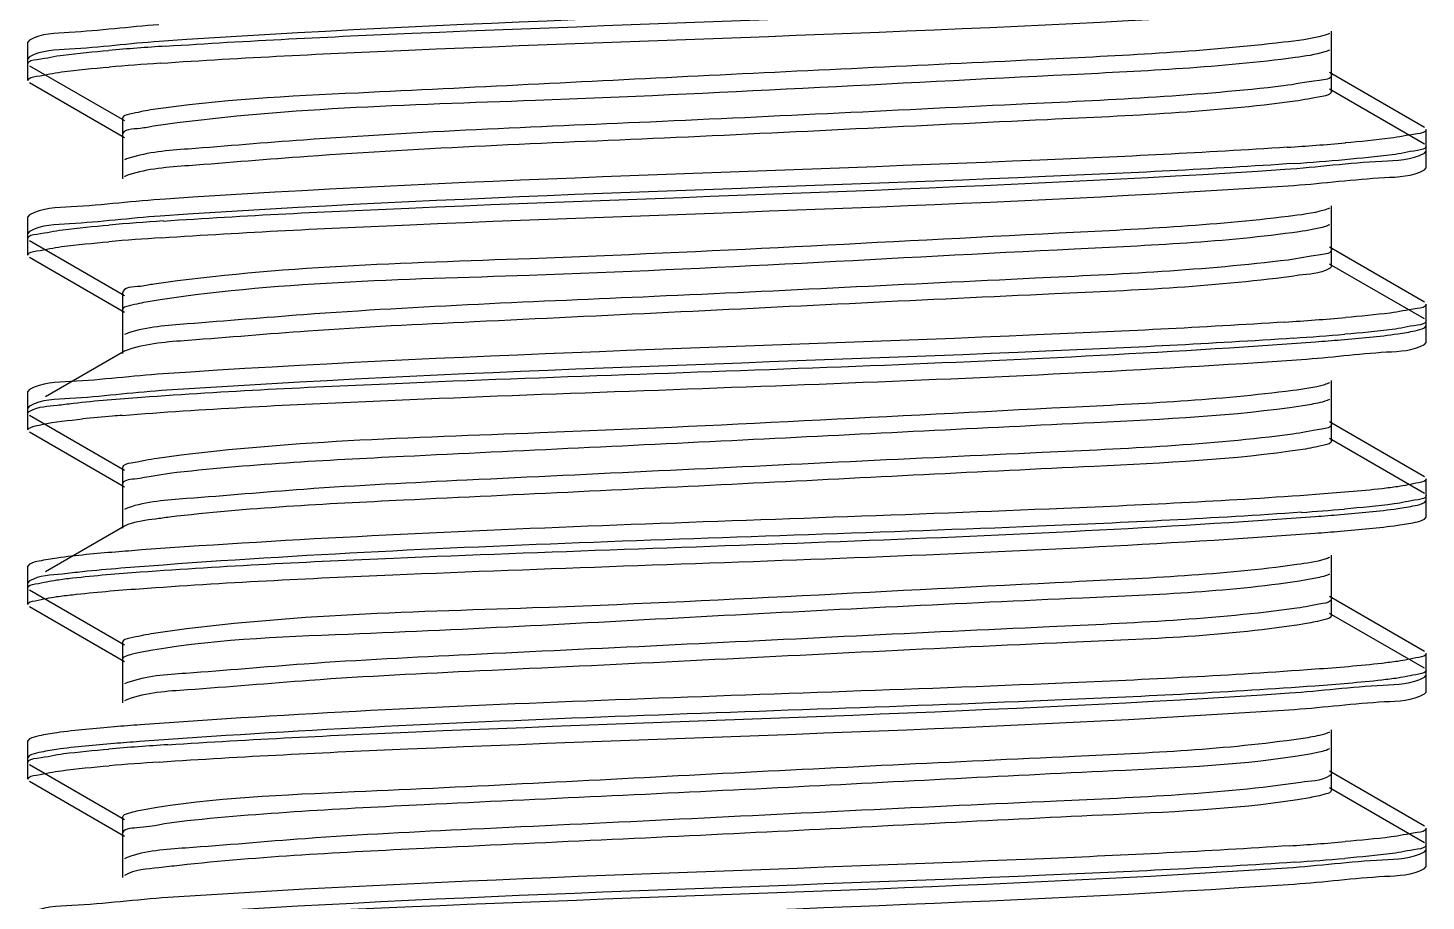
# Model space of a CAD drawing. Extents: x 54907 to 703237, y -798661 to -546661.
# Drawn here: x 370314.5 to 370520.2, y -577310.6 to -577182 of the extents above; entities that cross this region are included whole.
import ezdxf

# ---------------------------------------------------------------- set-up
doc = ezdxf.new("R2010")
doc.units = 0
doc.header["$LTSCALE"] = 1000
doc.header["$MEASUREMENT"] = 0

# ---------------------------------------------------------------- blocks, each defined once
blk = doc.blocks.new('gfhhrryyfd')
at = {"linetype": 'Continuous'}
for p, q in [((3693260.18, -1740883.9), (3693260.01, -1740884.09)), ((3693387.89, -1740887.3), (3693387.89, -1740883.01)), ((3693260.01, -1740886.23), (3693260.01, -1740884.09)), ((3693260.01, -1740886.23), (3693260.01, -1740884.09)), ((3693387.89, -1740888.94), (3693387.89, -1740884.65)), ((3693260.18, -1740885.54), (3693260.01, -1740885.73)), ((3693260.01, -1740887.87), (3693260.01, -1740885.73)), ((3693260.01, -1740887.87), (3693260.01, -1740885.73)), ((3693260.18, -1740886.42), (3693269.48, -1740891.8)), ((3693260.18, -1740888.06), (3693269.48, -1740893.44)), ((3693397.01, -1740892.47), (3693387.71, -1740887.08)), ((3693397.01, -1740894.11), (3693387.71, -1740888.72)), ((3693269.29, -1740891.59), (3693269.29, -1740895.87)), ((3693269.29, -1740893.23), (3693269.29, -1740897.51)), ((3693397.18, -1740894.8), (3693397.18, -1740892.66)), ((3693397.18, -1740894.8), (3693397.18, -1740892.66)), ((3693397.01, -1740894.99), (3693397.18, -1740894.8)), ((3693397.18, -1740896.44), (3693397.18, -1740894.3)), ((3693397.18, -1740896.44), (3693397.18, -1740894.3)), ((3693397.01, -1740896.63), (3693397.18, -1740896.44)), ((3693387.89, -1740904.45), (3693387.89, -1740900.16)), ((3693260.18, -1740901.04), (3693260.01, -1740901.23)), ((3693260.01, -1740903.37), (3693260.01, -1740901.23)), ((3693260.01, -1740903.37), (3693260.01, -1740901.23)), ((3693387.89, -1740906.09), (3693387.89, -1740901.8)), ((3693260.18, -1740902.68), (3693260.01, -1740902.87)), ((3693260.01, -1740905.01), (3693260.01, -1740902.87)), ((3693260.01, -1740905.01), (3693260.01, -1740902.87)), ((3693260.18, -1740903.56), (3693269.48, -1740908.95)), ((3693397.01, -1740909.62), (3693387.71, -1740904.23)), ((3693260.18, -1740905.2), (3693269.48, -1740910.59)), ((3693397.01, -1740911.26), (3693387.71, -1740905.87)), ((3693269.29, -1740908.73), (3693269.29, -1740913.02)), ((3693397.18, -1740911.95), (3693397.18, -1740909.8)), ((3693397.18, -1740911.95), (3693397.18, -1740909.8)), ((3693269.29, -1740910.37), (3693269.29, -1740914.66)), ((3693397.18, -1740913.59), (3693397.18, -1740911.44)), ((3693397.18, -1740913.59), (3693397.18, -1740911.44)), ((3693397.01, -1740912.13), (3693397.18, -1740911.95)), ((3693397.01, -1740913.77), (3693397.18, -1740913.59)), ((3693269.48, -1740914.44), (3693261.74, -1740918.92)), ((3693260.18, -1740918.19), (3693260.01, -1740918.38)), ((3693387.89, -1740921.59), (3693387.89, -1740917.3)), ((3693260.01, -1740920.52), (3693260.01, -1740918.38)), ((3693260.01, -1740920.52), (3693260.01, -1740918.38)), ((3693387.89, -1740923.23), (3693387.89, -1740918.94)), ((3693260.18, -1740919.83), (3693260.01, -1740920.02)), ((3693260.01, -1740922.16), (3693260.01, -1740920.02)), ((3693260.01, -1740922.16), (3693260.01, -1740920.02)), ((3693260.18, -1740920.71), (3693269.48, -1740926.09)), ((3693260.18, -1740922.35), (3693269.48, -1740927.73)), ((3693397.01, -1740926.76), (3693387.71, -1740921.37)), ((3693397.01, -1740928.4), (3693387.71, -1740923.01)), ((3693269.29, -1740925.88), (3693269.29, -1740930.16)), ((3693269.29, -1740927.52), (3693269.29, -1740931.8)), ((3693397.18, -1740929.09), (3693397.18, -1740926.95)), ((3693397.01, -1740929.28), (3693397.18, -1740929.09)), ((3693397.18, -1740930.73), (3693397.18, -1740928.59)), ((3693397.18, -1740930.73), (3693397.18, -1740928.59)), ((3693269.82, -1740929.8), (3693269.48, -1740929.95)), ((3693269.48, -1740931.59), (3693261.74, -1740936.07)), ((3693269.81, -1740931.45), (3693269.48, -1740931.59)), ((3693397.01, -1740930.92), (3693397.18, -1740930.73)), ((3693387.89, -1740938.74), (3693387.89, -1740934.45)), ((3693260.18, -1740935.33), (3693260.01, -1740935.52)), ((3693260.01, -1740937.66), (3693260.01, -1740935.52)), ((3693260.01, -1740937.66), (3693260.01, -1740935.52)), ((3693387.89, -1740940.38), (3693387.89, -1740936.09)), ((3693260.18, -1740936.97), (3693260.01, -1740937.16)), ((3693260.01, -1740939.3), (3693260.01, -1740937.16)), ((3693260.01, -1740939.3), (3693260.01, -1740937.16)), ((3693260.18, -1740937.85), (3693269.48, -1740943.24)), ((3693397.01, -1740943.91), (3693387.71, -1740938.52)), ((3693260.18, -1740939.49), (3693269.48, -1740944.88)), ((3693397.01, -1740945.55), (3693387.71, -1740940.16)), ((3693269.29, -1740943.02), (3693269.29, -1740947.31)), ((3693397.18, -1740946.24), (3693397.18, -1740944.09)), ((3693397.18, -1740946.24), (3693397.18, -1740944.09)), ((3693269.29, -1740944.66), (3693269.29, -1740948.95)), ((3693397.18, -1740947.88), (3693397.18, -1740945.73)), ((3693397.18, -1740947.88), (3693397.18, -1740945.73)), ((3693269.78, -1740946.96), (3693269.48, -1740947.09)), ((3693397.01, -1740946.42), (3693397.18, -1740946.24)), ((3693397.01, -1740948.07), (3693397.18, -1740947.88)), ((3693269.77, -1740948.6), (3693269.48, -1740948.73)), ((3693260.18, -1740952.48), (3693260.01, -1740952.67)), ((3693387.89, -1740955.88), (3693387.89, -1740951.59)), ((3693260.01, -1740954.81), (3693260.01, -1740952.67)), ((3693260.01, -1740954.81), (3693260.01, -1740952.67)), ((3693387.89, -1740957.52), (3693387.89, -1740953.24)), ((3693260.18, -1740954.12), (3693260.01, -1740954.31)), ((3693260.01, -1740956.45), (3693260.01, -1740954.31)), ((3693260.01, -1740956.45), (3693260.01, -1740954.31)), ((3693260.18, -1740955), (3693269.48, -1740960.38)), ((3693260.18, -1740956.64), (3693269.48, -1740962.02)), ((3693397.01, -1740961.05), (3693387.71, -1740955.66)), ((3693397.01, -1740962.69), (3693387.71, -1740957.3)), ((3693269.29, -1740960.17), (3693269.29, -1740964.45)), ((3693269.29, -1740961.81), (3693269.29, -1740966.09)), ((3693397.18, -1740963.38), (3693397.18, -1740961.24)), ((3693397.18, -1740963.38), (3693397.18, -1740961.24)), ((3693397.01, -1740963.57), (3693397.18, -1740963.38)), ((3693397.18, -1740965.02), (3693397.18, -1740962.88)), ((3693397.18, -1740965.02), (3693397.18, -1740962.88)), ((3693269.75, -1740964.12), (3693269.48, -1740964.24)), ((3693397.01, -1740965.21), (3693397.18, -1740965.02))]:
    blk.add_line(p, q, dxfattribs=at)
for centre, radius, start, end in [((3693293.42, -1741188.32), 304.48, 93.7486, 94.8), ((3693292.67, -1741180.45), 294.94, 93.8298, 94.8052), ((3693363.61, -1740588.56), 306.5, 273.7304, 274.8001), ((3693364.52, -1740601.7), 294.96, 273.8316, 274.8033), ((3693293.12, -1741201.57), 300.58, 93.783, 94.8009), ((3693292.83, -1741199.61), 296.97, 93.8102, 94.8059), ((3693363.33, -1740602.17), 310.04, 273.6995, 274.7995), ((3693364.49, -1740618.52), 295.28, 273.8286, 274.8033), ((3693280.94, -1741074.31), 154.02, 94.7007, 95.8096), ((3693287.88, -1741155.67), 235.68, 94.5302, 94.7613), ((3693365.48, -1740648.04), 282.88, 273.9474, 274.8034), ((3693293.73, -1741260.76), 308.36, 93.7148, 94.7991), ((3693292.58, -1741247.94), 293.85, 93.8414, 94.804), ((3693363.91, -1740661), 302.63, 273.7644, 274.8009), ((3693364.58, -1740671.13), 294.11, 273.8394, 274.8035)]:
    blk.add_arc(centre, radius, start, end, dxfattribs=at)
for points, knots in [([(3693384.28, -1740878.85), (3693376.15, -1740879.41), (3693339.03, -1740881.2), (3693301.85, -1740882.05), (3693272.9, -1740884.03)], [0, 0, 0, 0, 0.219125, 1, 1, 1, 1]), ([(3693273.52, -1740884.49), (3693281.58, -1740883.95), (3693318.25, -1740882.19), (3693354.97, -1740881.31), (3693383.55, -1740879.41)], [0, 0, 0, 0, 0.22002, 1, 1, 1, 1]), ([(3693272.97, -1740886.16), (3693281.09, -1740885.61), (3693318.18, -1740883.83), (3693355.31, -1740882.97), (3693384.23, -1740881)], [0, 0, 0, 0, 0.219254, 1, 1, 1, 1]), ([(3693272.86, -1740882.39), (3693269.92, -1740882.59), (3693265.81, -1740883.16), (3693261.32, -1740883.24), (3693260.18, -1740883.9)], [0, 0, 0, 0, 0.690154, 1, 1, 1, 1]), ([(3693272.9, -1740884.03), (3693269.96, -1740884.23), (3693265.83, -1740884.8), (3693261.33, -1740884.88), (3693260.18, -1740885.54)], [0, 0, 0, 0, 0.690224, 1, 1, 1, 1]), ([(3693387.71, -1740883.23), (3693387.53, -1740883.33), (3693386.05, -1740883.79), (3693384.52, -1740883.95), (3693383.2, -1740884.11)], [0, 0, 0, 0, 0.132694, 1, 1, 1, 1]), ([(3693260.01, -1740886.23), (3693260.01, -1740885.9), (3693261.74, -1740885.71), (3693262.61, -1740885.47), (3693263.48, -1740885.36)], [0, 0, 0, 0, 0.270801, 1, 1, 1, 1]), ([(3693383.2, -1740884.11), (3693375.56, -1740885.01), (3693356.39, -1740885.97), (3693326.11, -1740887.38), (3693296.75, -1740888.91), (3693278.77, -1740889.72), (3693272.04, -1740890.75)], [0, 0, 0, 0, 0.207392, 0.516489, 0.816517, 1, 1, 1, 1]), ([(3693387.71, -1740884.87), (3693387.57, -1740884.95), (3693386.46, -1740885.33), (3693385.31, -1740885.47), (3693384.32, -1740885.61)], [0, 0, 0, 0, 0.140538, 1, 1, 1, 1]), ([(3693384.32, -1740885.61), (3693377.02, -1740886.59), (3693352.12, -1740887.73), (3693314.85, -1740889.91), (3693284.73, -1740890.55), (3693272.34, -1740892.35)], [0, 0, 0, 0, 0.197032, 0.665256, 1, 1, 1, 1]), ([(3693260.01, -1740887.87), (3693260.01, -1740887.56), (3693261.65, -1740887.35), (3693262.47, -1740887.13), (3693263.3, -1740887.02)], [0, 0, 0, 0, 0.271622, 1, 1, 1, 1]), ([(3693387.9, -1740887.3), (3693387.9, -1740887.74), (3693385.53, -1740887.92), (3693384.38, -1740888.25), (3693383.2, -1740888.39)], [0, 0, 0, 0, 0.269339, 1, 1, 1, 1]), ([(3693383.2, -1740888.39), (3693374.88, -1740889.37), (3693354.13, -1740890.33), (3693322.1, -1740891.96), (3693294.55, -1740893.02), (3693277.58, -1740894.46), (3693271.79, -1740894.88), (3693269.92, -1740895.48)], [0, 0, 0, 0, 0.22136, 0.548301, 0.848284, 0.948292, 1, 1, 1, 1]), ([(3693387.89, -1740888.94), (3693387.89, -1740889.28), (3693386.13, -1740889.53), (3693385.22, -1740889.77), (3693384.32, -1740889.89)], [0, 0, 0, 0, 0.273294, 1, 1, 1, 1]), ([(3693272.04, -1740890.75), (3693271.35, -1740890.86), (3693270.62, -1740891.04), (3693269.3, -1740891.32), (3693269.29, -1740891.59)], [0, 0, 0, 0, 0.721639, 1, 1, 1, 1]), ([(3693384.32, -1740889.89), (3693376.27, -1740890.98), (3693355.58, -1740891.86), (3693323.32, -1740893.57), (3693295.15, -1740894.61), (3693277.72, -1740896.1), (3693271.77, -1740896.51), (3693269.88, -1740897.13)], [0, 0, 0, 0, 0.212334, 0.540585, 0.846069, 0.947955, 1, 1, 1, 1]), ([(3693272.34, -1740892.35), (3693271.9, -1740892.41), (3693271.04, -1740892.66), (3693269.29, -1740892.61), (3693269.29, -1740893.23)], [0, 0, 0, 0, 0.421436, 1, 1, 1, 1]), ([(3693397.18, -1740892.66), (3693397.18, -1740892.98), (3693395.44, -1740893.18), (3693394.57, -1740893.42), (3693393.69, -1740893.53)], [0, 0, 0, 0, 0.270722, 1, 1, 1, 1]), ([(3693383.55, -1740894.41), (3693375.47, -1740894.95), (3693338.79, -1740896.7), (3693302.07, -1740897.58), (3693273.52, -1740899.49)], [0, 0, 0, 0, 0.220591, 1, 1, 1, 1]), ([(3693383.33, -1740896.57), (3693386.5, -1740896.36), (3693390.94, -1740895.74), (3693395.78, -1740895.69), (3693397.01, -1740894.99)], [0, 0, 0, 0, 0.691489, 1, 1, 1, 1]), ([(3693397.18, -1740894.3), (3693397.18, -1740894.61), (3693395.53, -1740894.82), (3693394.69, -1740895.04), (3693393.86, -1740895.15)], [0, 0, 0, 0, 0.271511, 1, 1, 1, 1]), ([(3693269.92, -1740895.48), (3693269.84, -1740895.5), (3693269.69, -1740895.55), (3693269.54, -1740895.62), (3693269.48, -1740895.66)], [0, 0, 0, 0, 0.562023, 1, 1, 1, 1]), ([(3693384.23, -1740896), (3693376.11, -1740896.56), (3693339.02, -1740898.34), (3693301.89, -1740899.2), (3693272.97, -1740901.17)], [0, 0, 0, 0, 0.219185, 1, 1, 1, 1]), ([(3693269.88, -1740897.13), (3693269.8, -1740897.15), (3693269.67, -1740897.2), (3693269.54, -1740897.26), (3693269.48, -1740897.3)], [0, 0, 0, 0, 0.558344, 1, 1, 1, 1]), ([(3693273.28, -1740901.65), (3693281.31, -1740901.11), (3693317.99, -1740899.34), (3693354.71, -1740898.45), (3693383.33, -1740896.57)], [0, 0, 0, 0, 0.218984, 1, 1, 1, 1]), ([(3693384.21, -1740898.15), (3693387.17, -1740897.95), (3693391.33, -1740897.37), (3693395.86, -1740897.29), (3693397.01, -1740896.63)], [0, 0, 0, 0, 0.690321, 1, 1, 1, 1]), ([(3693273.1, -1740903.3), (3693281.22, -1740902.75), (3693318.26, -1740900.97), (3693355.34, -1740900.11), (3693384.21, -1740898.15)], [0, 0, 0, 0, 0.21965, 1, 1, 1, 1]), ([(3693273.52, -1740899.49), (3693270.43, -1740899.69), (3693266.1, -1740900.29), (3693261.38, -1740900.35), (3693260.18, -1740901.04)], [0, 0, 0, 0, 0.691053, 1, 1, 1, 1]), ([(3693387.71, -1740900.38), (3693387.55, -1740900.47), (3693386.22, -1740900.9), (3693384.84, -1740901.05), (3693383.66, -1740901.2)], [0, 0, 0, 0, 0.135508, 1, 1, 1, 1]), ([(3693272.97, -1740901.17), (3693270.01, -1740901.37), (3693265.86, -1740901.94), (3693261.33, -1740902.02), (3693260.18, -1740902.68)], [0, 0, 0, 0, 0.690337, 1, 1, 1, 1]), ([(3693383.66, -1740901.2), (3693376.2, -1740902.12), (3693351.36, -1740903.3), (3693314.32, -1740905.41), (3693284.6, -1740906.09), (3693272.41, -1740907.84)], [0, 0, 0, 0, 0.20233, 0.668453, 1, 1, 1, 1]), ([(3693260.01, -1740903.37), (3693260.01, -1740903.05), (3693261.72, -1740902.85), (3693262.57, -1740902.62), (3693263.43, -1740902.51)], [0, 0, 0, 0, 0.271038, 1, 1, 1, 1]), ([(3693384.72, -1740902.7), (3693377.41, -1740903.74), (3693352.16, -1740904.83), (3693314.61, -1740907.16), (3693284.15, -1740907.6), (3693271.81, -1740909.57)], [0, 0, 0, 0, 0.19563, 0.668751, 1, 1, 1, 1]), ([(3693387.71, -1740902.02), (3693387.58, -1740902.09), (3693386.61, -1740902.44), (3693385.58, -1740902.57), (3693384.72, -1740902.7)], [0, 0, 0, 0, 0.144146, 1, 1, 1, 1]), ([(3693260.01, -1740905.01), (3693260.01, -1740904.7), (3693261.65, -1740904.5), (3693262.48, -1740904.27), (3693263.31, -1740904.16)], [0, 0, 0, 0, 0.271539, 1, 1, 1, 1]), ([(3693387.89, -1740904.45), (3693387.9, -1740904.84), (3693385.77, -1740905.06), (3693384.72, -1740905.35), (3693383.66, -1740905.48)], [0, 0, 0, 0, 0.270556, 1, 1, 1, 1]), ([(3693383.66, -1740905.48), (3693375.42, -1740906.5), (3693354.64, -1740907.44), (3693322.46, -1740909.1), (3693294.64, -1740910.15), (3693277.54, -1740911.63), (3693271.71, -1740912.03), (3693269.87, -1740912.64)], [0, 0, 0, 0, 0.21834, 0.54638, 0.848471, 0.948812, 1, 1, 1, 1]), ([(3693384.72, -1740906.98), (3693376.78, -1740908.11), (3693356.1, -1740908.97), (3693329.13, -1740910.35), (3693304.72, -1740911.5), (3693288.97, -1740912.26), (3693277.71, -1740913.26), (3693271.72, -1740913.65), (3693269.84, -1740914.29)], [0, 0, 0, 0, 0.208967, 0.538107, 0.703891, 0.84582, 0.948226, 1, 1, 1, 1]), ([(3693387.89, -1740906.09), (3693387.89, -1740906.19), (3693386.77, -1740906.91), (3693385.72, -1740906.84), (3693384.72, -1740906.98)], [0, 0, 0, 0, 0.089983, 1, 1, 1, 1]), ([(3693272.41, -1740907.84), (3693271.96, -1740907.91), (3693271.08, -1740908.16), (3693269.3, -1740908.1), (3693269.29, -1740908.73)], [0, 0, 0, 0, 0.421799, 1, 1, 1, 1]), ([(3693271.81, -1740909.57), (3693271.18, -1740909.68), (3693270.5, -1740909.84), (3693269.29, -1740910.12), (3693269.29, -1740910.37)], [0, 0, 0, 0, 0.719897, 1, 1, 1, 1]), ([(3693397.18, -1740909.8), (3693397.18, -1740910.13), (3693395.42, -1740910.33), (3693394.54, -1740910.57), (3693393.66, -1740910.68)], [0, 0, 0, 0, 0.270552, 1, 1, 1, 1]), ([(3693397.18, -1740911.44), (3693397.18, -1740911.76), (3693395.53, -1740911.96), (3693394.69, -1740912.19), (3693393.86, -1740912.3)], [0, 0, 0, 0, 0.271487, 1, 1, 1, 1]), ([(3693269.87, -1740912.64), (3693269.79, -1740912.66), (3693269.66, -1740912.71), (3693269.54, -1740912.77), (3693269.48, -1740912.8)], [0, 0, 0, 0, 0.556917, 1, 1, 1, 1]), ([(3693383.33, -1740911.57), (3693375.21, -1740912.1), (3693338.53, -1740913.86), (3693301.8, -1740914.73), (3693273.28, -1740916.65)], [0, 0, 0, 0, 0.221599, 1, 1, 1, 1]), ([(3693386.34, -1740913.5), (3693387.17, -1740913.44), (3693389.87, -1740913.23), (3693392.56, -1740912.99), (3693394.41, -1740912.72)], [0, 0, 0, 0, 0.307531, 1, 1, 1, 1]), ([(3693394.41, -1740912.72), (3693394.98, -1740912.64), (3693395.85, -1740912.49), (3693396.74, -1740912.29), (3693397.01, -1740912.13)], [0, 0, 0, 0, 0.642799, 1, 1, 1, 1]), ([(3693271.15, -1740918.94), (3693279.44, -1740918.34), (3693317.84, -1740916.47), (3693356.3, -1740915.72), (3693386.34, -1740913.5)], [0, 0, 0, 0, 0.216246, 1, 1, 1, 1]), ([(3693384.21, -1740913.15), (3693376.1, -1740913.7), (3693339.07, -1740915.48), (3693301.99, -1740916.35), (3693273.1, -1740918.3)], [0, 0, 0, 0, 0.219069, 1, 1, 1, 1]), ([(3693384.95, -1740915.24), (3693387.74, -1740915.05), (3693391.66, -1740914.5), (3693395.92, -1740914.4), (3693397.01, -1740913.77)], [0, 0, 0, 0, 0.689207, 1, 1, 1, 1]), ([(3693269.27, -1740920.73), (3693277.22, -1740920.09), (3693315.79, -1740918.19), (3693354.4, -1740917.37), (3693384.95, -1740915.24)], [0, 0, 0, 0, 0.20676, 1, 1, 1, 1]), ([(3693269.84, -1740914.29), (3693269.77, -1740914.31), (3693269.65, -1740914.36), (3693269.53, -1740914.41), (3693269.48, -1740914.44)], [0, 0, 0, 0, 0.55453, 1, 1, 1, 1]), ([(3693273.28, -1740916.65), (3693270.25, -1740916.85), (3693266, -1740917.44), (3693261.36, -1740917.51), (3693260.18, -1740918.19)], [0, 0, 0, 0, 0.69074, 1, 1, 1, 1]), ([(3693273.1, -1740918.3), (3693270.11, -1740918.51), (3693265.91, -1740919.09), (3693261.34, -1740919.16), (3693260.18, -1740919.83)], [0, 0, 0, 0, 0.690525, 1, 1, 1, 1]), ([(3693384.09, -1740918.29), (3693376.8, -1740919.24), (3693352.12, -1740920.4), (3693315.04, -1740922.5), (3693285.11, -1740923.24), (3693272.7, -1740924.95)], [0, 0, 0, 0, 0.197662, 0.663013, 1, 1, 1, 1]), ([(3693387.71, -1740917.52), (3693387.56, -1740917.61), (3693386.38, -1740918.01), (3693385.14, -1740918.15), (3693384.09, -1740918.29)], [0, 0, 0, 0, 0.138663, 1, 1, 1, 1]), ([(3693260.01, -1740920.52), (3693260.01, -1740920.43), (3693261.03, -1740919.79), (3693261.96, -1740919.85), (3693262.87, -1740919.73)], [0, 0, 0, 0, 0.088851, 1, 1, 1, 1]), ([(3693262.87, -1740919.73), (3693263.39, -1740919.66), (3693266.15, -1740919.32), (3693268.91, -1740919.1), (3693271.15, -1740918.94)], [0, 0, 0, 0, 0.191579, 1, 1, 1, 1]), ([(3693387.71, -1740919.16), (3693387.42, -1740919.32), (3693386.53, -1740919.54), (3693385.66, -1740919.7), (3693385.09, -1740919.79)], [0, 0, 0, 0, 0.362852, 1, 1, 1, 1]), ([(3693385.09, -1740919.79), (3693378.32, -1740920.81), (3693360.3, -1740921.63), (3693330.9, -1740923.15), (3693300.66, -1740924.57), (3693281.52, -1740925.53), (3693273.91, -1740926.43)], [0, 0, 0, 0, 0.184318, 0.484662, 0.793435, 1, 1, 1, 1]), ([(3693260.01, -1740922.16), (3693260.01, -1740922.02), (3693260.62, -1740921.78), (3693261.02, -1740921.69), (3693261.36, -1740921.62)], [0, 0, 0, 0, 0.292788, 1, 1, 1, 1]), ([(3693387.89, -1740921.59), (3693387.9, -1740921.95), (3693386, -1740922.19), (3693385.04, -1740922.45), (3693384.09, -1740922.57)], [0, 0, 0, 0, 0.27224, 1, 1, 1, 1]), ([(3693384.09, -1740922.57), (3693375.94, -1740923.64), (3693355.16, -1740924.56), (3693328.15, -1740925.89), (3693304.01, -1740927.04), (3693288.54, -1740927.79), (3693277.51, -1740928.79), (3693271.65, -1740929.17), (3693269.82, -1740929.8)], [0, 0, 0, 0, 0.21516, 0.544196, 0.7084, 0.848448, 0.949211, 1, 1, 1, 1]), ([(3693387.89, -1740923.23), (3693387.89, -1740923.51), (3693386.54, -1740923.78), (3693385.79, -1740923.97), (3693385.09, -1740924.07)], [0, 0, 0, 0, 0.27791, 1, 1, 1, 1]), ([(3693272.7, -1740924.95), (3693271.84, -1740925.07), (3693270.97, -1740925.29), (3693269.29, -1740925.55), (3693269.29, -1740925.88)], [0, 0, 0, 0, 0.72583, 1, 1, 1, 1]), ([(3693385.09, -1740924.07), (3693378.32, -1740925.1), (3693360.3, -1740925.91), (3693330.9, -1740927.44), (3693300.66, -1740928.86), (3693281.52, -1740929.81), (3693273.91, -1740930.72)], [0, 0, 0, 0, 0.184318, 0.484662, 0.793435, 1, 1, 1, 1]), ([(3693273.91, -1740926.43), (3693272.76, -1740926.57), (3693271.62, -1740926.9), (3693269.29, -1740927.09), (3693269.29, -1740927.52)], [0, 0, 0, 0, 0.729301, 1, 1, 1, 1]), ([(3693394.41, -1740927.73), (3693393.9, -1740927.8), (3693391.22, -1740928.13), (3693388.52, -1740928.34), (3693386.34, -1740928.5)], [0, 0, 0, 0, 0.1913, 1, 1, 1, 1]), ([(3693397.18, -1740926.95), (3693397.18, -1740927.21), (3693395.82, -1740927.44), (3693395.11, -1740927.63), (3693394.41, -1740927.73)], [0, 0, 0, 0, 0.274621, 1, 1, 1, 1]), ([(3693386.34, -1740928.5), (3693378.11, -1740929.11), (3693339.71, -1740930.98), (3693301.26, -1740931.75), (3693271.15, -1740933.94)], [0, 0, 0, 0, 0.214632, 1, 1, 1, 1]), ([(3693397.18, -1740928.59), (3693397.18, -1740928.89), (3693395.63, -1740929.1), (3693394.84, -1740929.31), (3693394.05, -1740929.42)], [0, 0, 0, 0, 0.272455, 1, 1, 1, 1]), ([(3693394.4, -1740929.87), (3693394.97, -1740929.79), (3693395.84, -1740929.64), (3693396.73, -1740929.44), (3693397.01, -1740929.28)], [0, 0, 0, 0, 0.642963, 1, 1, 1, 1]), ([(3693384.95, -1740930.24), (3693376.34, -1740930.84), (3693337.73, -1740932.71), (3693299.04, -1740933.35), (3693269.11, -1740935.74)], [0, 0, 0, 0, 0.22323, 1, 1, 1, 1]), ([(3693271.03, -1740936.1), (3693279.3, -1740935.49), (3693317.73, -1740933.62), (3693356.21, -1740932.86), (3693386.3, -1740930.65)], [0, 0, 0, 0, 0.215731, 1, 1, 1, 1]), ([(3693386.3, -1740930.65), (3693387.13, -1740930.59), (3693389.84, -1740930.38), (3693392.54, -1740930.13), (3693394.4, -1740929.87)], [0, 0, 0, 0, 0.307513, 1, 1, 1, 1]), ([(3693273.91, -1740930.72), (3693273.44, -1740930.78), (3693272.07, -1740930.96), (3693270.67, -1740931.14), (3693269.81, -1740931.45)], [0, 0, 0, 0, 0.338076, 1, 1, 1, 1]), ([(3693386.28, -1740932.29), (3693387.11, -1740932.23), (3693389.82, -1740932.02), (3693392.53, -1740931.77), (3693394.4, -1740931.51)], [0, 0, 0, 0, 0.307506, 1, 1, 1, 1]), ([(3693394.4, -1740931.51), (3693394.97, -1740931.43), (3693395.84, -1740931.28), (3693396.73, -1740931.08), (3693397.01, -1740930.92)], [0, 0, 0, 0, 0.643037, 1, 1, 1, 1]), ([(3693270.97, -1740937.74), (3693279.24, -1740937.13), (3693317.68, -1740935.26), (3693356.17, -1740934.51), (3693386.28, -1740932.29)], [0, 0, 0, 0, 0.215475, 1, 1, 1, 1]), ([(3693262.87, -1740934.73), (3693262.28, -1740934.81), (3693261.38, -1740934.97), (3693260.46, -1740935.17), (3693260.18, -1740935.33)], [0, 0, 0, 0, 0.644174, 1, 1, 1, 1]), ([(3693271.15, -1740933.94), (3693270.3, -1740934.01), (3693267.54, -1740934.22), (3693264.77, -1740934.47), (3693262.87, -1740934.73)], [0, 0, 0, 0, 0.307205, 1, 1, 1, 1]), ([(3693387.71, -1740934.67), (3693387.57, -1740934.74), (3693386.53, -1740935.11), (3693385.43, -1740935.25), (3693384.5, -1740935.38)], [0, 0, 0, 0, 0.142097, 1, 1, 1, 1]), ([(3693265.35, -1740936.08), (3693264.7, -1740936.15), (3693262.98, -1740936.39), (3693261.12, -1740936.43), (3693260.18, -1740936.97)], [0, 0, 0, 0, 0.375236, 1, 1, 1, 1]), ([(3693262.83, -1740936.88), (3693263.35, -1740936.81), (3693266.08, -1740936.47), (3693268.82, -1740936.26), (3693271.03, -1740936.1)], [0, 0, 0, 0, 0.191511, 1, 1, 1, 1]), ([(3693384.5, -1740935.38), (3693377.19, -1740936.39), (3693352.13, -1740937.51), (3693314.73, -1740939.75), (3693284.46, -1740940.3), (3693272.09, -1740942.18)], [0, 0, 0, 0, 0.196452, 0.666888, 1, 1, 1, 1]), ([(3693260.01, -1740937.66), (3693260.01, -1740937.39), (3693261.4, -1740937.17), (3693262.13, -1740936.98), (3693262.83, -1740936.88)], [0, 0, 0, 0, 0.274232, 1, 1, 1, 1]), ([(3693385.44, -1740936.88), (3693378.19, -1740938.05), (3693358.68, -1740938.82), (3693327.35, -1740940.4), (3693296.56, -1740942.13), (3693277.71, -1740942.71), (3693271, -1740944.01)], [0, 0, 0, 0, 0.192134, 0.50924, 0.821185, 1, 1, 1, 1]), ([(3693387.71, -1740936.31), (3693387.46, -1740936.45), (3693386.69, -1740936.65), (3693385.93, -1740936.8), (3693385.44, -1740936.88)], [0, 0, 0, 0, 0.368601, 1, 1, 1, 1]), ([(3693260.01, -1740939.3), (3693260.01, -1740939.04), (3693261.39, -1740938.81), (3693262.11, -1740938.62), (3693262.81, -1740938.52)], [0, 0, 0, 0, 0.274372, 1, 1, 1, 1]), ([(3693262.81, -1740938.52), (3693263.33, -1740938.45), (3693266.04, -1740938.12), (3693268.76, -1740937.9), (3693270.97, -1740937.74)], [0, 0, 0, 0, 0.191416, 1, 1, 1, 1]), ([(3693387.89, -1740938.74), (3693387.89, -1740939.06), (3693386.22, -1740939.32), (3693385.35, -1740939.55), (3693384.5, -1740939.66)], [0, 0, 0, 0, 0.274197, 1, 1, 1, 1]), ([(3693384.5, -1740939.66), (3693376.45, -1740940.77), (3693355.67, -1740941.66), (3693328.61, -1740943.02), (3693304.26, -1740944.18), (3693288.61, -1740944.93), (3693277.51, -1740945.95), (3693271.6, -1740946.3), (3693269.78, -1740946.96)], [0, 0, 0, 0, 0.211837, 0.541782, 0.707159, 0.848243, 0.949504, 1, 1, 1, 1]), ([(3693385.44, -1740941.16), (3693377.74, -1740942.41), (3693357.1, -1740943.15), (3693330.09, -1740944.6), (3693305.27, -1740945.77), (3693289.18, -1740946.53), (3693277.73, -1740947.58), (3693271.64, -1740947.92), (3693269.77, -1740948.6)], [0, 0, 0, 0, 0.201859, 0.53258, 0.70075, 0.844896, 0.948529, 1, 1, 1, 1]), ([(3693387.89, -1740940.38), (3693387.89, -1740940.62), (3693386.72, -1740940.9), (3693386.06, -1740941.06), (3693385.44, -1740941.16)], [0, 0, 0, 0, 0.28085, 1, 1, 1, 1]), ([(3693272.09, -1740942.18), (3693271.39, -1740942.29), (3693270.65, -1740942.47), (3693269.29, -1740942.75), (3693269.29, -1740943.02)], [0, 0, 0, 0, 0.722107, 1, 1, 1, 1]), ([(3693271, -1740944.01), (3693270.57, -1740944.09), (3693270.07, -1740944.2), (3693269.29, -1740944.48), (3693269.29, -1740944.66)], [0, 0, 0, 0, 0.710182, 1, 1, 1, 1]), ([(3693397.18, -1740944.09), (3693397.18, -1740944.36), (3693395.82, -1740944.59), (3693395.1, -1740944.77), (3693394.4, -1740944.87)], [0, 0, 0, 0, 0.274546, 1, 1, 1, 1]), ([(3693386.3, -1740945.65), (3693378.05, -1740946.26), (3693339.63, -1740948.13), (3693301.14, -1740948.89), (3693271.03, -1740951.1)], [0, 0, 0, 0, 0.214988, 1, 1, 1, 1]), ([(3693394.4, -1740944.87), (3693393.89, -1740944.94), (3693391.19, -1740945.28), (3693388.49, -1740945.49), (3693386.3, -1740945.65)], [0, 0, 0, 0, 0.191312, 1, 1, 1, 1]), ([(3693397.18, -1740945.73), (3693397.18, -1740946), (3693395.81, -1740946.23), (3693395.1, -1740946.41), (3693394.4, -1740946.51)], [0, 0, 0, 0, 0.274513, 1, 1, 1, 1]), ([(3693383.78, -1740947.97), (3693386.84, -1740947.77), (3693391.14, -1740947.17), (3693395.82, -1740947.11), (3693397.01, -1740946.42)], [0, 0, 0, 0, 0.690898, 1, 1, 1, 1]), ([(3693394.4, -1740946.51), (3693393.88, -1740946.59), (3693391.18, -1740946.92), (3693388.47, -1740947.13), (3693386.28, -1740947.29)], [0, 0, 0, 0, 0.191316, 1, 1, 1, 1]), ([(3693386.28, -1740947.29), (3693378.02, -1740947.9), (3693339.58, -1740949.78), (3693301.09, -1740950.53), (3693270.97, -1740952.74)], [0, 0, 0, 0, 0.215162, 1, 1, 1, 1]), ([(3693273.75, -1740953.05), (3693281.85, -1740952.52), (3693318.53, -1740950.76), (3693355.25, -1740949.88), (3693383.78, -1740947.97)], [0, 0, 0, 0, 0.221083, 1, 1, 1, 1]), ([(3693384.28, -1740949.58), (3693387.22, -1740949.38), (3693391.36, -1740948.81), (3693395.86, -1740948.73), (3693397.01, -1740948.07)], [0, 0, 0, 0, 0.690221, 1, 1, 1, 1]), ([(3693272.9, -1740954.75), (3693281.02, -1740954.2), (3693318.15, -1740952.41), (3693355.32, -1740951.55), (3693384.28, -1740949.58)], [0, 0, 0, 0, 0.219074, 1, 1, 1, 1]), ([(3693271.03, -1740951.1), (3693270.19, -1740951.16), (3693267.45, -1740951.37), (3693264.72, -1740951.62), (3693262.83, -1740951.88)], [0, 0, 0, 0, 0.307292, 1, 1, 1, 1]), ([(3693262.83, -1740951.88), (3693262.25, -1740951.96), (3693261.37, -1740952.12), (3693260.46, -1740952.32), (3693260.18, -1740952.48)], [0, 0, 0, 0, 0.643682, 1, 1, 1, 1]), ([(3693384.88, -1740952.47), (3693377.54, -1740953.54), (3693358.21, -1740954.39), (3693327.27, -1740955.91), (3693296.87, -1740957.55), (3693278.23, -1740958.25), (3693271.42, -1740959.43)], [0, 0, 0, 0, 0.195819, 0.509469, 0.817855, 1, 1, 1, 1]), ([(3693387.71, -1740951.81), (3693387.4, -1740951.99), (3693386.44, -1740952.21), (3693385.5, -1740952.38), (3693384.88, -1740952.47)], [0, 0, 0, 0, 0.359937, 1, 1, 1, 1]), ([(3693260.01, -1740954.81), (3693260.01, -1740954.48), (3693261.77, -1740954.29), (3693262.64, -1740954.04), (3693263.52, -1740953.93)], [0, 0, 0, 0, 0.270597, 1, 1, 1, 1]), ([(3693262.81, -1740953.52), (3693262.24, -1740953.61), (3693261.36, -1740953.76), (3693260.46, -1740953.96), (3693260.18, -1740954.12)], [0, 0, 0, 0, 0.64337, 1, 1, 1, 1]), ([(3693270.97, -1740952.74), (3693270.13, -1740952.8), (3693267.41, -1740953.02), (3693264.69, -1740953.26), (3693262.81, -1740953.52)], [0, 0, 0, 0, 0.307396, 1, 1, 1, 1]), ([(3693385.77, -1740953.97), (3693379.41, -1740955.07), (3693361.93, -1740955.78), (3693333, -1740957.38), (3693302.45, -1740958.75), (3693282.85, -1740959.75), (3693274.87, -1740960.61)], [0, 0, 0, 0, 0.17416, 0.470646, 0.783277, 1, 1, 1, 1]), ([(3693387.71, -1740953.45), (3693387.49, -1740953.58), (3693386.83, -1740953.76), (3693386.18, -1740953.9), (3693385.77, -1740953.97)], [0, 0, 0, 0, 0.37501, 1, 1, 1, 1]), ([(3693260.01, -1740956.45), (3693260.01, -1740956.14), (3693261.65, -1740955.93), (3693262.47, -1740955.71), (3693263.3, -1740955.6)], [0, 0, 0, 0, 0.271622, 1, 1, 1, 1]), ([(3693384.88, -1740956.75), (3693376.95, -1740957.91), (3693356.18, -1740958.75), (3693329.08, -1740960.14), (3693304.52, -1740961.31), (3693288.71, -1740962.06), (3693277.51, -1740963.1), (3693271.56, -1740963.44), (3693269.75, -1740964.12)], [0, 0, 0, 0, 0.20838, 0.539161, 0.705719, 0.84788, 0.949708, 1, 1, 1, 1]), ([(3693387.89, -1740955.88), (3693387.89, -1740955.98), (3693386.85, -1740956.68), (3693385.84, -1740956.61), (3693384.88, -1740956.75)], [0, 0, 0, 0, 0.091227, 1, 1, 1, 1]), ([(3693387.89, -1740957.52), (3693387.89, -1740957.74), (3693386.9, -1740958.02), (3693386.3, -1740958.16), (3693385.77, -1740958.25)], [0, 0, 0, 0, 0.284357, 1, 1, 1, 1]), ([(3693271.42, -1740959.43), (3693270.89, -1740959.53), (3693270.3, -1740959.67), (3693269.29, -1740959.95), (3693269.29, -1740960.17)], [0, 0, 0, 0, 0.715949, 1, 1, 1, 1]), ([(3693385.77, -1740958.25), (3693379.41, -1740959.36), (3693361.93, -1740960.07), (3693333, -1740961.66), (3693302.45, -1740963.04), (3693282.85, -1740964.03), (3693274.87, -1740964.9)], [0, 0, 0, 0, 0.17416, 0.470646, 0.783277, 1, 1, 1, 1]), ([(3693274.87, -1740960.61), (3693273.48, -1740960.77), (3693272.15, -1740961.17), (3693269.29, -1740961.3), (3693269.29, -1740961.81)], [0, 0, 0, 0, 0.732984, 1, 1, 1, 1]), ([(3693397.18, -1740961.24), (3693397.18, -1740961.56), (3693395.46, -1740961.76), (3693394.6, -1740962), (3693393.74, -1740962.11)], [0, 0, 0, 0, 0.270937, 1, 1, 1, 1]), ([(3693383.78, -1740962.97), (3693375.74, -1740963.51), (3693339.06, -1740965.27), (3693302.34, -1740966.16), (3693273.75, -1740968.05)], [0, 0, 0, 0, 0.21953, 1, 1, 1, 1]), ([(3693383.55, -1740965.13), (3693386.67, -1740964.92), (3693391.04, -1740964.32), (3693395.8, -1740964.26), (3693397.01, -1740963.57)], [0, 0, 0, 0, 0.691198, 1, 1, 1, 1]), ([(3693397.18, -1740962.88), (3693397.18, -1740963.19), (3693395.54, -1740963.4), (3693394.7, -1740963.62), (3693393.88, -1740963.73)], [0, 0, 0, 0, 0.271573, 1, 1, 1, 1]), ([(3693274.87, -1740964.9), (3693274.2, -1740964.97), (3693272.41, -1740965.24), (3693270.47, -1740965.3), (3693269.48, -1740965.88)], [0, 0, 0, 0, 0.372158, 1, 1, 1, 1]), ([(3693384.28, -1740964.58), (3693376.15, -1740965.13), (3693339.03, -1740966.92), (3693301.85, -1740967.78), (3693272.9, -1740969.75)], [0, 0, 0, 0, 0.21912, 1, 1, 1, 1]), ([(3693273.52, -1740970.21), (3693281.59, -1740969.67), (3693318.26, -1740967.91), (3693354.98, -1740967.03), (3693383.55, -1740965.13)], [0, 0, 0, 0, 0.220054, 1, 1, 1, 1]), ([(3693384.23, -1740966.73), (3693387.19, -1740966.53), (3693391.34, -1740965.95), (3693395.86, -1740965.87), (3693397.01, -1740965.21)], [0, 0, 0, 0, 0.690292, 1, 1, 1, 1]), ([(3693272.97, -1740971.89), (3693281.09, -1740971.34), (3693318.18, -1740969.55), (3693355.31, -1740968.69), (3693384.23, -1740966.73)], [0, 0, 0, 0, 0.219245, 1, 1, 1, 1]), ([(3693273.75, -1740968.05), (3693270.61, -1740968.26), (3693266.2, -1740968.87), (3693261.4, -1740968.92), (3693260.18, -1740969.62)], [0, 0, 0, 0, 0.69136, 1, 1, 1, 1])]:
    blk.add_open_spline(points, degree=3, knots=knots, dxfattribs=at)
for points in [[(3693263.48, -1740885.36), (3693264.96, -1740885.17), (3693266.45, -1740885.03), (3693267.95, -1740884.9)], [(3693263.3, -1740887.02), (3693264.85, -1740886.82), (3693266.41, -1740886.67), (3693267.97, -1740886.54)], [(3693393.69, -1740893.53), (3693392.22, -1740893.72), (3693390.74, -1740893.86), (3693389.25, -1740893.98)], [(3693393.86, -1740895.15), (3693392.32, -1740895.35), (3693390.77, -1740895.49), (3693389.22, -1740895.63)], [(3693263.43, -1740902.51), (3693264.93, -1740902.32), (3693266.45, -1740902.18), (3693267.96, -1740902.05)], [(3693263.31, -1740904.16), (3693264.85, -1740903.96), (3693266.4, -1740903.82), (3693267.95, -1740903.69)], [(3693393.66, -1740910.68), (3693392.2, -1740910.86), (3693390.73, -1740911), (3693389.27, -1740911.13)], [(3693393.86, -1740912.3), (3693392.32, -1740912.5), (3693390.77, -1740912.64), (3693389.22, -1740912.77)], [(3693261.36, -1740921.62), (3693262.68, -1740921.35), (3693264.02, -1740921.21), (3693265.35, -1740921.08)], [(3693394.05, -1740929.42), (3693392.43, -1740929.63), (3693390.8, -1740929.78), (3693389.17, -1740929.92)], [(3693269.11, -1740935.74), (3693267.86, -1740935.84), (3693266.6, -1740935.95), (3693265.35, -1740936.08)], [(3693263.52, -1740953.93), (3693264.99, -1740953.75), (3693266.46, -1740953.61), (3693267.93, -1740953.48)], [(3693263.3, -1740955.6), (3693264.85, -1740955.4), (3693266.41, -1740955.25), (3693267.97, -1740955.12)], [(3693393.74, -1740962.11), (3693392.25, -1740962.3), (3693390.74, -1740962.44), (3693389.24, -1740962.56)], [(3693393.88, -1740963.73), (3693392.33, -1740963.93), (3693390.77, -1740964.07), (3693389.21, -1740964.21)]]:
    blk.add_open_spline(points, degree=3, dxfattribs=at)

msp = doc.modelspace()

# ---------------------------------------------------------------- block references
at = {"lineweight": -3, "xscale": 1.5, "yscale": 1.5, "zscale": 1.5}
msp.add_blockref('gfhhrryyfd', (-5169575.55, 2034142.04), dxfattribs=at)

doc.saveas('drawing.dxf')
